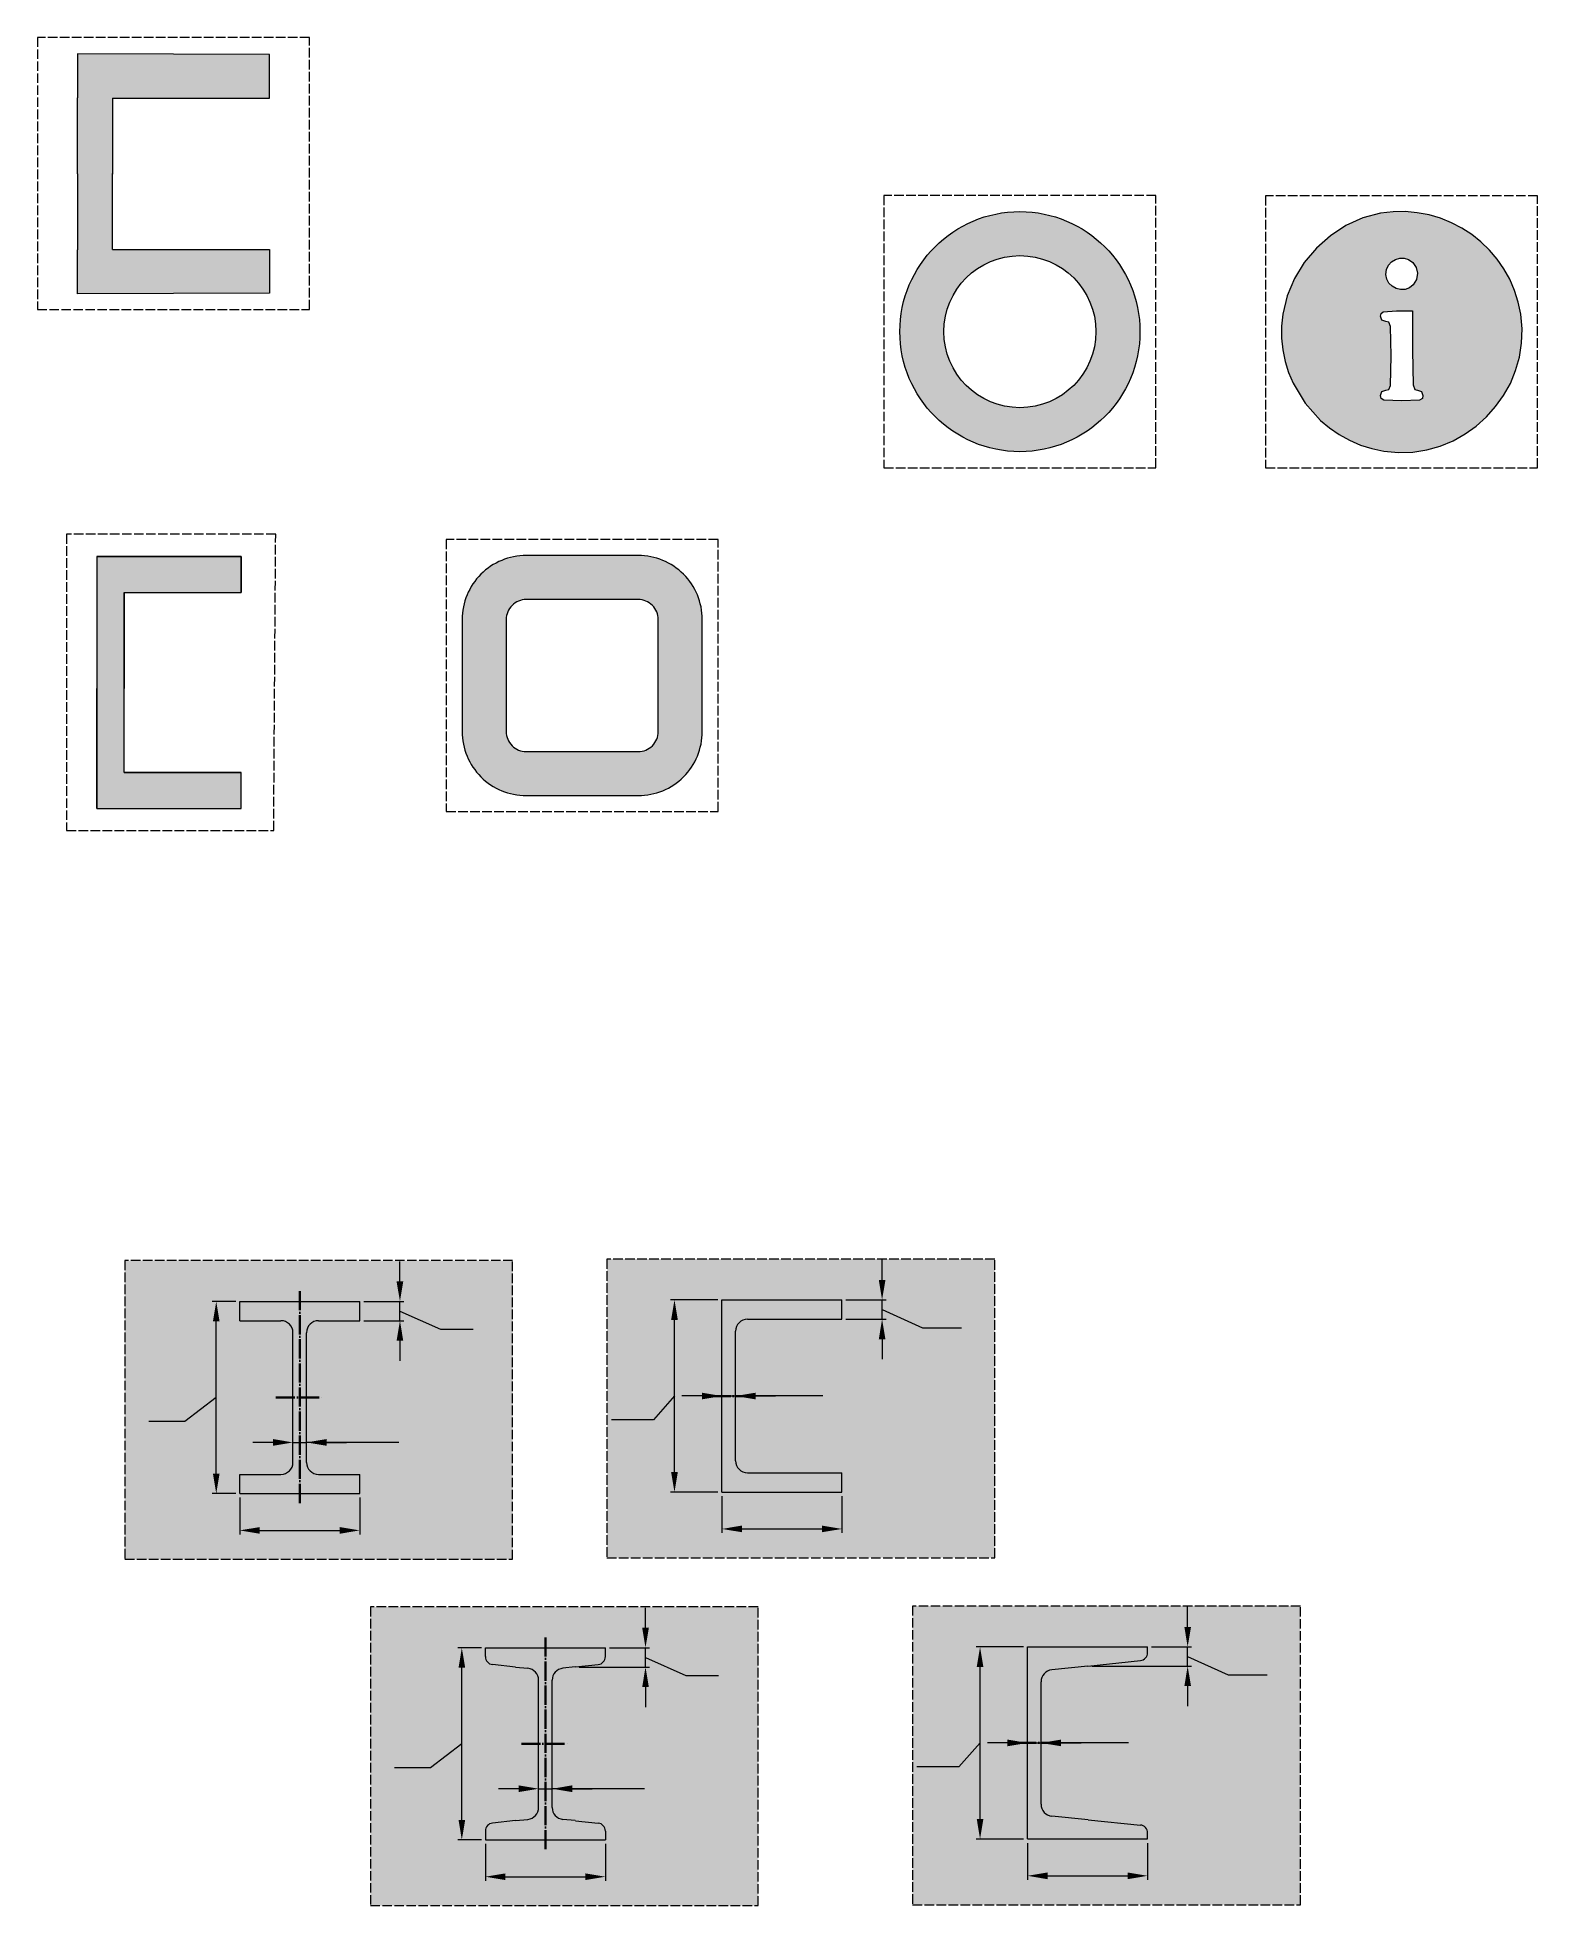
# Model space of a CAD drawing. Header units: inches. Extents: x 655 to 4914, y -744 to 1590.
# Drawn here: x 3040 to 4914, y -744 to 1590 of the extents above; entities that cross this region are included whole.
import ezdxf

# ---------------------------------------------------------------- set-up
doc = ezdxf.new("R2010")
doc.units = ezdxf.units.IN
doc.linetypes.add('ACAD_ISO02W100', pattern=[15, 12, -3])
doc.linetypes.add('ACAD_ISO04W100', pattern=[30, 24, -3, 0, -3])
doc.layers.get('0').update_dxf_attribs({"color": 250})
doc.layers.add('2', color=30, linetype='ACAD_ISO02W100')
doc.layers.add('dashdot', color=254, linetype='ACAD_ISO04W100', lineweight=50)
doc.layers.add('sizes', color=254, linetype='Continuous', lineweight=50)
doc.styles.get("Standard").update_dxf_attribs({"font": 'arial.ttf'})
doc.dimstyles.new('Copy of Standard2', dxfattribs={"dimtxt": 10, "dimasz": 25, "dimexe": 5, "dimexo": 5, "dimgap": 1, "dimtad": 1, "dimtoh": 1, "dimdec": 1, "dimzin": 0, "dimdsep": 46, "dimtxsty": 'Standard', "dimcen": 0, "dimadec": 0, "dimazin": 0, "dimtfac": 1, "dimtdec": 1, "dimtmove": 1, "dimatfit": 3, "dimfxl": 1, "dimtolj": 1, "dimtzin": 0, "dimarcsym": 1})

# ---------------------------------------------------------------- blocks, each defined once
blk = doc.blocks.new('*D113')
at = {"layer": 'Defpoints', "color": 0, "transparency": 16777216}
for p in [(3292.7, -229.6), (3442.7, -229.6), (3442.7, -275.6)]:
    blk.add_point(p, dxfattribs=at)
at = {"layer": 'sizes', "color": 0, "lineweight": -2, "transparency": 16777216}
for p, q in [((3292.7, -234.6), (3292.7, -280.6)), ((3442.7, -234.6), (3442.7, -280.6)), ((3317.7, -275.6), (3417.7, -275.6))]:
    blk.add_line(p, q, dxfattribs=at)
at = {"layer": 'sizes', "color": 0, "transparency": 16777216}
for points in [[(3317.7, -271.5), (3317.7, -279.8), (3292.7, -275.6)], [(3417.7, -271.5), (3417.7, -279.8), (3442.7, -275.6)]]:
    blk.add_solid(points, dxfattribs=at)
at = {"layer": 'sizes', "color": 0, "transparency": 16777216, "insert": (3367, -269.6), "char_height": 10, "attachment_point": 5}
blk.add_mtext('\\A1;           ', dxfattribs=at)
blk = doc.blocks.new('*D114')
at = {"layer": 'Defpoints', "color": 0, "transparency": 16777216}
for p in [(3263.4, 10.4), (3292.7, 10.4), (3292.7, -229.6)]:
    blk.add_point(p, dxfattribs=at)
at = {"layer": 'sizes', "color": 0, "lineweight": -2, "transparency": 16777216}
for p, q in [((3287.7, 10.4), (3258.4, 10.4)), ((3263.4, -204.6), (3263.4, -14.6)), ((3263.4, -109.6), (3224, -139.4)), ((3224, -139.4), (3179.3, -139.4)), ((3287.7, -229.6), (3258.4, -229.6))]:
    blk.add_line(p, q, dxfattribs=at)
at = {"layer": 'sizes', "color": 0, "transparency": 16777216}
for points in [[(3259.2, -14.6), (3267.5, -14.6), (3263.4, 10.4)], [(3259.2, -204.6), (3267.5, -204.6), (3263.4, -229.6)]]:
    blk.add_solid(points, dxfattribs=at)
at = {"layer": 'sizes', "color": 0, "transparency": 16777216, "insert": (3201.7, -133.4), "char_height": 10, "attachment_point": 5}
blk.add_mtext('\\A1;           ', dxfattribs=at)
blk = doc.blocks.new('*D115')
at = {"layer": 'Defpoints', "color": 0, "transparency": 16777216}
for p in [(3442.7, 10.4), (3492.9, 10.4), (3442.7, -13.6)]:
    blk.add_point(p, dxfattribs=at)
at = {"layer": 'sizes', "color": 0, "lineweight": -2, "transparency": 16777216}
for p, q in [((3492.9, 35.4), (3492.9, 60.4)), ((3447.7, 10.4), (3497.9, 10.4)), ((3492.9, -13.6), (3492.9, 10.4)), ((3492.9, -13.6), (3492.9, 10.4)), ((3447.7, -13.6), (3497.9, -13.6)), ((3492.9, -1.6), (3543.4, -24.4)), ((3492.9, -38.6), (3492.9, -63.6)), ((3543.4, -24.4), (3584.2, -24.4))]:
    blk.add_line(p, q, dxfattribs=at)
at = {"layer": 'sizes', "color": 0, "transparency": 16777216}
for points in [[(3488.7, 35.4), (3497, 35.4), (3492.9, 10.4)], [(3488.7, -38.6), (3497, -38.6), (3492.9, -13.6)]]:
    blk.add_solid(points, dxfattribs=at)
at = {"layer": 'sizes', "color": 0, "transparency": 16777216, "insert": (3563.8, -18.4), "char_height": 10, "attachment_point": 5}
blk.add_mtext('\\A1;          ', dxfattribs=at)
blk = doc.blocks.new('*D116')
at = {"layer": 'Defpoints', "color": 0, "transparency": 16777216}
for p in [(3359.2, -165.7), (3376.2, -165.7), (3376.2, -165.7)]:
    blk.add_point(p, dxfattribs=at)
at = {"layer": 'sizes', "color": 0, "lineweight": -2, "transparency": 16777216}
for p, q in [((3334.2, -165.7), (3309.2, -165.7)), ((3359.2, -165.7), (3376.2, -165.7)), ((3359.2, -165.7), (3376.2, -165.7)), ((3491.4, -165.7), (3376.2, -165.7)), ((3401.2, -165.7), (3426.2, -165.7))]:
    blk.add_line(p, q, dxfattribs=at)
at = {"layer": 'sizes', "color": 0, "transparency": 16777216}
for points in [[(3334.2, -161.5), (3334.2, -169.9), (3359.2, -165.7)], [(3401.2, -161.5), (3401.2, -169.9), (3376.2, -165.7)]]:
    blk.add_solid(points, dxfattribs=at)
at = {"layer": 'sizes', "color": 0, "transparency": 16777216, "insert": (3474.9, -159.7), "char_height": 10, "attachment_point": 5}
blk.add_mtext('\\A1;        ', dxfattribs=at)
blk = doc.blocks.new('*D148')
at = {"layer": 'Defpoints', "color": 0, "transparency": 16777216}
for p in [(3666.1, -598.4), (3683.1, -598.4), (3683.1, -598.4)]:
    blk.add_point(p, dxfattribs=at)
at = {"layer": 'sizes', "color": 0, "lineweight": -2, "transparency": 16777216}
for p, q in [((3641.1, -598.4), (3616.1, -598.4)), ((3666.1, -598.4), (3683.1, -598.4)), ((3666.1, -598.4), (3683.1, -598.4)), ((3798.3, -598.4), (3683.1, -598.4)), ((3708.1, -598.4), (3733.1, -598.4))]:
    blk.add_line(p, q, dxfattribs=at)
at = {"layer": 'sizes', "color": 0, "transparency": 16777216}
for points in [[(3641.1, -594.2), (3641.1, -602.6), (3666.1, -598.4)], [(3708.1, -594.2), (3708.1, -602.6), (3683.1, -598.4)]]:
    blk.add_solid(points, dxfattribs=at)
at = {"layer": 'sizes', "color": 0, "transparency": 16777216, "insert": (3781.8, -592.4), "char_height": 10, "attachment_point": 5}
blk.add_mtext('\\A1;        ', dxfattribs=at)
blk = doc.blocks.new('*D149')
at = {"layer": 'Defpoints', "color": 0, "transparency": 16777216}
for p in [(3599.6, -662.3), (3749.6, -662.3), (3749.6, -708.3)]:
    blk.add_point(p, dxfattribs=at)
at = {"layer": 'sizes', "color": 0, "lineweight": -2, "transparency": 16777216}
for p, q in [((3599.6, -667.3), (3599.6, -713.3)), ((3749.6, -667.3), (3749.6, -713.3)), ((3624.6, -708.3), (3724.6, -708.3))]:
    blk.add_line(p, q, dxfattribs=at)
at = {"layer": 'sizes', "color": 0, "transparency": 16777216}
for points in [[(3624.6, -704.2), (3624.6, -712.5), (3599.6, -708.3)], [(3724.6, -704.2), (3724.6, -712.5), (3749.6, -708.3)]]:
    blk.add_solid(points, dxfattribs=at)
at = {"layer": 'sizes', "color": 0, "transparency": 16777216, "insert": (3673.9, -702.3), "char_height": 10, "attachment_point": 5}
blk.add_mtext('\\A1;           ', dxfattribs=at)
blk = doc.blocks.new('*D150')
at = {"layer": 'Defpoints', "color": 0, "transparency": 16777216}
for p in [(3570.2, -422.3), (3599.6, -422.3), (3599.6, -662.3)]:
    blk.add_point(p, dxfattribs=at)
at = {"layer": 'sizes', "color": 0, "lineweight": -2, "transparency": 16777216}
for p, q in [((3594.6, -422.3), (3565.2, -422.3)), ((3570.2, -637.3), (3570.2, -447.3)), ((3570.2, -542.3), (3530.9, -572.1)), ((3530.9, -572.1), (3486.2, -572.1)), ((3594.6, -662.3), (3565.2, -662.3))]:
    blk.add_line(p, q, dxfattribs=at)
at = {"layer": 'sizes', "color": 0, "transparency": 16777216}
for points in [[(3566.1, -447.3), (3574.4, -447.3), (3570.2, -422.3)], [(3566.1, -637.3), (3574.4, -637.3), (3570.2, -662.3)]]:
    blk.add_solid(points, dxfattribs=at)
at = {"layer": 'sizes', "color": 0, "transparency": 16777216, "insert": (3508.5, -566.1), "char_height": 10, "attachment_point": 5}
blk.add_mtext('\\A1;           ', dxfattribs=at)
blk = doc.blocks.new('*D151')
at = {"layer": 'Defpoints', "color": 0, "transparency": 16777216}
for p in [(3749.6, -422.3), (3799.7, -422.3), (3712, -446.3)]:
    blk.add_point(p, dxfattribs=at)
at = {"layer": 'sizes', "color": 0, "lineweight": -2, "transparency": 16777216}
for p, q in [((3799.7, -397.3), (3799.7, -372.3)), ((3754.6, -422.3), (3804.7, -422.3)), ((3799.7, -446.3), (3799.7, -422.3)), ((3799.7, -446.3), (3799.7, -422.3)), ((3799.7, -434.3), (3850.3, -457.1)), ((3717, -446.3), (3804.7, -446.3)), ((3850.3, -457.1), (3891.1, -457.1)), ((3799.7, -471.3), (3799.7, -496.3))]:
    blk.add_line(p, q, dxfattribs=at)
at = {"layer": 'sizes', "color": 0, "transparency": 16777216}
for points in [[(3795.6, -397.3), (3803.9, -397.3), (3799.7, -422.3)], [(3795.6, -471.3), (3803.9, -471.3), (3799.7, -446.3)]]:
    blk.add_solid(points, dxfattribs=at)
at = {"layer": 'sizes', "color": 0, "transparency": 16777216, "insert": (3870.7, -451.1), "char_height": 10, "attachment_point": 5}
blk.add_mtext('\\A1;          ', dxfattribs=at)
blk = doc.blocks.new('*D162')
at = {"layer": 'Defpoints', "color": 0, "transparency": 16777216}
for p in [(3895.2, -107.7), (3912.2, -107.7), (3912.2, -107.7)]:
    blk.add_point(p, dxfattribs=at)
at = {"layer": 'sizes', "color": 0, "lineweight": -2, "transparency": 16777216}
for p, q in [((3870.2, -107.7), (3845.2, -107.7)), ((3895.2, -107.7), (3912.2, -107.7)), ((3895.2, -107.7), (3912.2, -107.7)), ((4021.3, -107.7), (3912.2, -107.7)), ((3912.2, -112.7), (3912.2, -112.7)), ((3937.2, -107.7), (3962.2, -107.7))]:
    blk.add_line(p, q, dxfattribs=at)
at = {"layer": 'sizes', "color": 0, "transparency": 16777216}
for points in [[(3870.2, -103.6), (3870.2, -111.9), (3895.2, -107.7)], [(3937.2, -103.6), (3937.2, -111.9), (3912.2, -107.7)]]:
    blk.add_solid(points, dxfattribs=at)
at = {"layer": 'sizes', "color": 0, "transparency": 16777216, "insert": (4004.7, -101.7), "char_height": 10, "attachment_point": 5}
blk.add_mtext('\\A1;        ', dxfattribs=at)
blk = doc.blocks.new('*D163')
at = {"layer": 'Defpoints', "color": 0, "transparency": 16777216}
for p in [(3895.2, -227.7), (4045.2, -227.7), (4045.2, -273.8)]:
    blk.add_point(p, dxfattribs=at)
at = {"layer": 'sizes', "color": 0, "lineweight": -2, "transparency": 16777216}
for p, q in [((3895.2, -232.7), (3895.2, -278.8)), ((4045.2, -232.7), (4045.2, -278.8)), ((3920.2, -273.8), (4020.2, -273.8))]:
    blk.add_line(p, q, dxfattribs=at)
at = {"layer": 'sizes', "color": 0, "transparency": 16777216}
for points in [[(3920.2, -269.6), (3920.2, -277.9), (3895.2, -273.8)], [(4020.2, -269.6), (4020.2, -277.9), (4045.2, -273.8)]]:
    blk.add_solid(points, dxfattribs=at)
at = {"layer": 'sizes', "color": 0, "transparency": 16777216, "insert": (3969.5, -267.8), "char_height": 10, "attachment_point": 5}
blk.add_mtext('\\A1;           ', dxfattribs=at)
blk = doc.blocks.new('*D164')
at = {"layer": 'Defpoints', "color": 0, "transparency": 16777216}
for p in [(3835.9, 12.3), (3895.2, 12.3), (3895.2, -227.7)]:
    blk.add_point(p, dxfattribs=at)
at = {"layer": 'sizes', "color": 0, "lineweight": -2, "transparency": 16777216}
for p, q in [((3890.2, 12.3), (3830.9, 12.3)), ((3835.9, -202.7), (3835.9, -12.7)), ((3835.9, -107.7), (3809.5, -137.5)), ((3809.5, -137.5), (3757.1, -137.5)), ((3890.2, -227.7), (3830.9, -227.7))]:
    blk.add_line(p, q, dxfattribs=at)
at = {"layer": 'sizes', "color": 0, "transparency": 16777216}
for points in [[(3831.7, -12.7), (3840.1, -12.7), (3835.9, 12.3)], [(3831.7, -202.7), (3840.1, -202.7), (3835.9, -227.7)]]:
    blk.add_solid(points, dxfattribs=at)
at = {"layer": 'sizes', "color": 0, "transparency": 16777216, "insert": (3783.3, -131.5), "char_height": 10, "attachment_point": 5}
blk.add_mtext('\\A1;             ', dxfattribs=at)
blk = doc.blocks.new('*D165')
at = {"layer": 'Defpoints', "color": 0, "transparency": 16777216}
for p in [(4045.2, 12.3), (4095.3, 12.3), (4045.2, -11.7)]:
    blk.add_point(p, dxfattribs=at)
at = {"layer": 'sizes', "color": 0, "lineweight": -2, "transparency": 16777216}
for p, q in [((4095.3, 37.3), (4095.3, 62.3)), ((4050.2, 12.3), (4100.3, 12.3)), ((4095.3, -11.7), (4095.3, 12.3)), ((4095.3, -11.7), (4095.3, 12.3)), ((4095.3, 0.3), (4145.9, -22.5)), ((4050.2, -11.7), (4100.3, -11.7)), ((4145.9, -22.5), (4194.5, -22.5)), ((4095.3, -36.7), (4095.3, -61.7))]:
    blk.add_line(p, q, dxfattribs=at)
at = {"layer": 'sizes', "color": 0, "transparency": 16777216}
for points in [[(4091.2, 37.3), (4099.5, 37.3), (4095.3, 12.3)], [(4091.2, -36.7), (4099.5, -36.7), (4095.3, -11.7)]]:
    blk.add_solid(points, dxfattribs=at)
at = {"layer": 'sizes', "color": 0, "transparency": 16777216, "insert": (4170.2, -16.5), "char_height": 10, "attachment_point": 5}
blk.add_mtext('\\A1;            ', dxfattribs=at)
blk = doc.blocks.new('*D176')
at = {"layer": 'Defpoints', "color": 0, "transparency": 16777216}
for p in [(4277, -541.2), (4294, -541.2), (4294, -541.2)]:
    blk.add_point(p, dxfattribs=at)
at = {"layer": 'sizes', "color": 0, "lineweight": -2, "transparency": 16777216}
for p, q in [((4252, -541.2), (4227, -541.2)), ((4277, -541.2), (4294, -541.2)), ((4277, -541.2), (4294, -541.2)), ((4403.1, -541.2), (4294, -541.2)), ((4294, -546.2), (4294, -546.2)), ((4319, -541.2), (4344, -541.2))]:
    blk.add_line(p, q, dxfattribs=at)
at = {"layer": 'sizes', "color": 0, "transparency": 16777216}
for points in [[(4252, -537), (4252, -545.3), (4277, -541.2)], [(4319, -537), (4319, -545.3), (4294, -541.2)]]:
    blk.add_solid(points, dxfattribs=at)
at = {"layer": 'sizes', "color": 0, "transparency": 16777216, "insert": (4386.5, -535.2), "char_height": 10, "attachment_point": 5}
blk.add_mtext('\\A1;        ', dxfattribs=at)
blk = doc.blocks.new('*D178')
at = {"layer": 'Defpoints', "color": 0, "transparency": 16777216}
for p in [(4277, -661.2), (4427, -661.2), (4427, -707.2)]:
    blk.add_point(p, dxfattribs=at)
at = {"layer": 'sizes', "color": 0, "lineweight": -2, "transparency": 16777216}
for p, q in [((4277, -666.2), (4277, -712.2)), ((4427, -666.2), (4427, -712.2)), ((4302, -707.2), (4402, -707.2))]:
    blk.add_line(p, q, dxfattribs=at)
at = {"layer": 'sizes', "color": 0, "transparency": 16777216}
for points in [[(4302, -703), (4302, -711.4), (4277, -707.2)], [(4402, -703), (4402, -711.4), (4427, -707.2)]]:
    blk.add_solid(points, dxfattribs=at)
at = {"layer": 'sizes', "color": 0, "transparency": 16777216, "insert": (4351.3, -701.2), "char_height": 10, "attachment_point": 5}
blk.add_mtext('\\A1;           ', dxfattribs=at)
blk = doc.blocks.new('*D179')
at = {"layer": 'Defpoints', "color": 0, "transparency": 16777216}
for p in [(4217.7, -421.2), (4277, -421.2), (4277, -661.2)]:
    blk.add_point(p, dxfattribs=at)
at = {"layer": 'sizes', "color": 0, "lineweight": -2, "transparency": 16777216}
for p, q in [((4272, -421.2), (4212.7, -421.2)), ((4217.7, -636.2), (4217.7, -446.2)), ((4217.7, -541.2), (4191.4, -571)), ((4191.4, -571), (4138.9, -571)), ((4272, -661.2), (4212.7, -661.2))]:
    blk.add_line(p, q, dxfattribs=at)
at = {"layer": 'sizes', "color": 0, "transparency": 16777216}
for points in [[(4213.6, -446.2), (4221.9, -446.2), (4217.7, -421.2)], [(4213.6, -636.2), (4221.9, -636.2), (4217.7, -661.2)]]:
    blk.add_solid(points, dxfattribs=at)
at = {"layer": 'sizes', "color": 0, "transparency": 16777216, "insert": (4165.1, -565), "char_height": 10, "attachment_point": 5}
blk.add_mtext('\\A1;             ', dxfattribs=at)
blk = doc.blocks.new('*D177')
at = {"layer": 'Defpoints', "color": 0, "transparency": 16777216}
for p in [(4427, -421.2), (4477.1, -421.2), (4352.2, -445.2)]:
    blk.add_point(p, dxfattribs=at)
at = {"layer": 'sizes', "color": 0, "lineweight": -2, "transparency": 16777216}
for p, q in [((4477.1, -396.2), (4477.1, -371.2)), ((4432, -421.2), (4482.1, -421.2)), ((4477.1, -445.2), (4477.1, -421.2)), ((4477.1, -445.2), (4477.1, -421.2)), ((4477.1, -433.2), (4527.7, -456)), ((4357.2, -445.2), (4482.1, -445.2)), ((4527.7, -456), (4576.3, -456)), ((4477.1, -470.2), (4477.1, -495.2))]:
    blk.add_line(p, q, dxfattribs=at)
at = {"layer": 'sizes', "color": 0, "transparency": 16777216}
for points in [[(4473, -396.2), (4481.3, -396.2), (4477.1, -421.2)], [(4473, -470.2), (4481.3, -470.2), (4477.1, -445.2)]]:
    blk.add_solid(points, dxfattribs=at)
at = {"layer": 'sizes', "color": 0, "transparency": 16777216, "insert": (4552, -450), "char_height": 10, "attachment_point": 5}
blk.add_mtext('\\A1;            ', dxfattribs=at)

msp = doc.modelspace()

# ---------------------------------------------------------------- hatches: boundary and pattern name
at = {"true_color": 0x2fa572}
h = msp.add_hatch(color=115, dxfattribs=at)
h.dxf.hatch_style = 1
h.paths.add_polyline_path([(3329.86, 1513.88), (3329.86, 1568.42), (3089.86, 1569.35), (3089.86, 1514.35), (3089.86, 1419.35), (3089.86, 1324.35), (3089.86, 1269.35), (3329.86, 1270.29), (3329.86, 1324.82), (3133.86, 1324.82), (3133.86, 1419.82), (3133.86, 1513.88)])
h = msp.add_hatch(color=115, dxfattribs=at)
h.dxf.hatch_style = 1
h.paths.add_polyline_path([(4117.54, 1222.13, 1), (4417.54, 1222.13, 1)])
h.paths.add_polyline_path([(4362.54, 1222.13, -1), (4172.54, 1222.13, -1)], flags=16)
h = msp.add_hatch(color=115, dxfattribs=at)
h.dxf.hatch_style = 1
h.paths.add_polyline_path([(4622.85, 1308.39), (4610.55, 1288.35), (4601.44, 1266.71), (4595.91, 1243.86), (4594.38, 1228.8), (4594.42, 1213.89), (4595.97, 1199.23), (4598.95, 1184.91), (4603.31, 1171.02), (4608.97, 1157.65), (4623.93, 1132.84), (4643.28, 1111.23), (4654.44, 1101.84), (4666.49, 1093.53), (4679.37, 1086.38), (4693.02, 1080.48), (4707.36, 1075.93), (4722.32, 1072.82), (4740.64, 1071.15), (4758.58, 1071.75), (4776, 1074.5), (4792.76, 1079.25), (4808.72, 1085.89), (4823.76, 1094.26), (4837.73, 1104.23), (4850.51, 1115.67), (4861.95, 1128.45), (4871.92, 1142.42), (4880.29, 1157.46), (4886.93, 1173.42), (4891.68, 1190.18), (4894.43, 1207.6), (4895.03, 1225.53), (4893.36, 1243.86), (4890.18, 1259.13), (4885.54, 1273.73), (4879.53, 1287.58), (4872.23, 1300.62), (4863.74, 1312.79), (4854.16, 1324.02), (4843.57, 1334.24), (4832.07, 1343.39), (4819.75, 1351.4), (4806.7, 1358.21), (4793, 1363.74), (4778.77, 1367.94), (4764.07, 1370.73), (4749.02, 1372.05), (4733.69, 1371.83), (4718.19, 1370.02), (4695.93, 1364.19), (4674.87, 1354.71), (4655.4, 1341.97), (4637.93, 1326.4)])
h.paths.add_polyline_path([(4724.8, 1293.69), (4725.71, 1299.9), (4728.21, 1305.16), (4731.98, 1309.32), (4736.7, 1312.24), (4742.02, 1313.78), (4747.64, 1313.79), (4753.21, 1312.12), (4758.42, 1308.63), (4762.7, 1302.48), (4764.24, 1295), (4763.01, 1287.29), (4758.99, 1280.48), (4754.27, 1276.75), (4748.86, 1274.87), (4743.19, 1274.69), (4737.64, 1276.04), (4732.63, 1278.77), (4728.55, 1282.72), (4725.8, 1287.75)], flags=16)
h.paths.add_polyline_path([(4718.81, 1244.89), (4721.49, 1246.89), (4738.02, 1247.99), (4757.85, 1247.99), (4757.85, 1198.41), (4758.79, 1155.85), (4760.77, 1149.91), (4764.46, 1148.83), (4769.42, 1147.17), (4771.08, 1142.21), (4770.35, 1138.63), (4766.94, 1136.64), (4744.63, 1135.6), (4722.32, 1136.64), (4718.91, 1138.63), (4718.19, 1142.21), (4719.84, 1147.17), (4724.8, 1148.83), (4728.48, 1149.81), (4730.46, 1155.02), (4731.41, 1191.8), (4730.46, 1228.57), (4728.48, 1233.79), (4724.8, 1234.77), (4719.84, 1236.42), (4718.19, 1241.38)], flags=16)
at = {"true_color": 0x40c057}
h = msp.add_hatch(color=105, dxfattribs=at)
h.dxf.hatch_style = 1
h.paths.add_polyline_path([(3114.34, 941.21), (3114.34, 896.21), (3114.34, 776.21), (3114.34, 671.21), (3114.34, 626.21), (3294.34, 626.21), (3294.34, 671.21), (3148.34, 671.21), (3148.34, 776.21), (3148.34, 896.21), (3294.34, 896.21), (3294.34, 941.21)])
at = {"true_color": 0x2fa572}
h = msp.add_hatch(color=115, dxfattribs=at)
h.dxf.hatch_style = 1
h.paths.add_polyline_path([(3650.62, 942.49, 0.4142136), (3570.62, 862.49), (3570.62, 722.49, 0.4142136), (3650.62, 642.49), (3790.62, 642.49, 0.4142136), (3870.62, 722.49), (3870.62, 862.49, 0.4142136), (3790.62, 942.49)])
h.paths.add_polyline_path([(3790.62, 887.49, -0.4142136), (3815.62, 862.49), (3815.62, 722.49, -0.4142136), (3790.62, 697.49), (3650.62, 697.49, -0.4142136), (3625.62, 722.49), (3625.62, 862.49, -0.4142136), (3650.62, 887.49)], flags=16)
h = msp.add_hatch(color=256)
h.dxf.hatch_style = 1
h.paths.add_polyline_path([(3751.49, -309.88), (4236.2, -309.88), (4236.2, 63.34), (3751.49, 63.34)])
h.paths.add_polyline_path([(3895.18, 12.28), (4045.18, 12.28), (4045.18, -11.72), (3927.18, -11.72, 0.4142136), (3912.18, -26.72), (3912.18, -188.72, 0.4142136), (3927.18, -203.72), (4045.18, -203.72), (4045.18, -227.72), (3895.18, -227.72)], flags=16)
h = msp.add_hatch(color=115, dxfattribs=at)
h.dxf.hatch_style = 1
h.paths.add_polyline_path([(4045.18, 12.28), (3895.18, 12.28), (3895.18, -107.71), (3912.18, -107.72), (3912.18, -26.72, -0.4142136), (3927.18, -11.72), (4045.18, -11.72)])
h.paths.add_polyline_path([(3912.18, -107.72), (3895.18, -107.71), (3895.18, -227.72), (4045.18, -227.72), (4045.18, -203.72), (3927.18, -203.72, -0.4142136), (3912.18, -188.72)])
at = {"true_color": 0x000000}
h = msp.add_hatch(color=18, dxfattribs=at)
h.dxf.hatch_style = 1
h.paths.add_polyline_path([(4618.02, -370.11), (4133.31, -370.11), (4133.31, -743.34), (4618.02, -743.34)])
h.paths.add_polyline_path([(4427, -653.7), (4427, -661.17), (4277, -661.17), (4277, -421.17), (4427, -421.17), (4427, -428.31, -0.383864), (4418.04, -438.26), (4352.21, -445.17), (4307.43, -449.88, 0.383864), (4294, -464.8), (4294, -617.82, 0.385433), (4307.51, -632.74), (4352.74, -637.25), (4417.99, -643.75, -0.385433)], flags=16)
at = {"true_color": 0x2fa572}
h = msp.add_hatch(color=115, dxfattribs=at)
h.dxf.hatch_style = 1
h.paths.add_polyline_path([(4417.99, -643.75), (4352.74, -637.25), (4307.51, -632.74, -0.385433), (4294, -617.82), (4294, -541.17), (4277, -541.16), (4277, -661.17), (4427, -661.17), (4427, -653.7, 0.385433)])
h.paths.add_polyline_path([(4427, -428.31), (4427, -421.17), (4277, -421.17), (4277, -541.16), (4294, -541.17), (4294, -464.8, -0.383864), (4307.43, -449.88), (4352.21, -445.17), (4418.04, -438.26, 0.383864)])
at = {"layer": 'dashdot', "true_color": 0x2fa572}
h = msp.add_hatch(color=115, dxfattribs=at)
h.dxf.hatch_style = 1
h.paths.add_polyline_path([(3442.7, 10.4), (3367.7, 10.4), (3367.7, -109.6), (3376.2, -109.6), (3376.2, -28.6, -0.4142136), (3391.2, -13.6), (3442.7, -13.6)])
h.paths.add_polyline_path([(3367.7, 10.4), (3292.7, 10.4), (3292.7, -13.6), (3344.2, -13.6, -0.4142136), (3359.2, -28.6), (3359.2, -109.6), (3367.7, -109.6)])
h.paths.add_polyline_path([(3442.7, -205.6), (3391.2, -205.6, -0.4142136), (3376.2, -190.6), (3376.2, -109.6), (3367.7, -109.6), (3367.7, -229.6), (3442.7, -229.6)])
h.paths.add_polyline_path([(3367.7, -109.6), (3359.2, -109.6), (3359.2, -190.6, -0.4142136), (3344.2, -205.6), (3292.7, -205.6), (3292.7, -229.6), (3367.7, -229.6)])
at = {"layer": 'dashdot', "true_color": 0x000000}
h = msp.add_hatch(color=18, dxfattribs=at)
h.dxf.hatch_style = 1
h.paths.add_polyline_path([(3455.9, -371.23), (3455.9, -744.46), (3940.6, -744.46), (3940.6, -371.23)])
h.paths.add_polyline_path([(3666.08, -462.85, 0.383864), (3652.65, -447.93), (3637.17, -446.3), (3608.53, -443.3, -0.383864), (3599.58, -433.35), (3599.58, -422.29), (3749.58, -422.29), (3749.58, -433.33, -0.383864), (3740.62, -443.28), (3712.08, -446.28), (3696.51, -447.91, 0.383864), (3683.08, -462.83), (3683.08, -621.74, 0.3838543), (3696.51, -636.66), (3711.99, -638.29), (3740.62, -641.3, -0.383864), (3749.58, -651.24), (3749.58, -662.29), (3599.58, -662.29), (3599.58, -651.23, -0.383864), (3608.53, -641.28), (3637.08, -638.28), (3652.65, -636.64, 0.383864), (3666.08, -621.73)], flags=16)
at = {"layer": 'dashdot', "true_color": 0x2fa572}
h = msp.add_hatch(color=115, dxfattribs=at)
h.dxf.hatch_style = 1
h.paths.add_polyline_path([(3674.58, -422.29), (3599.58, -422.29), (3599.58, -433.35, 0.383864), (3608.53, -443.3), (3637.08, -446.3), (3652.65, -447.93, -0.383864), (3666.08, -462.85), (3666.08, -542.29), (3674.58, -542.29)])
h.paths.add_polyline_path([(3749.58, -433.33), (3749.58, -422.29), (3674.58, -422.29), (3674.58, -422.29), (3674.58, -542.29), (3683.08, -542.29), (3683.08, -462.83, -0.383864), (3696.51, -447.91), (3711.99, -446.29), (3740.62, -443.28, 0.383864)])
h.paths.add_polyline_path([(3674.58, -542.29), (3666.08, -542.29), (3666.08, -621.73, -0.383864), (3652.65, -636.64), (3637.17, -638.27), (3608.53, -641.28, 0.383864), (3599.58, -651.23), (3599.58, -662.29), (3674.58, -662.29)])
h.paths.add_polyline_path([(3740.62, -641.3), (3712.08, -638.3), (3696.51, -636.66, -0.3838543), (3683.08, -621.74), (3683.08, -542.29), (3674.58, -542.29), (3674.58, -662.29), (3749.58, -662.29), (3749.58, -651.24, 0.383864)])
at = {"layer": 'sizes', "true_color": 0x000000}
h = msp.add_hatch(color=18, dxfattribs=at)
h.dxf.hatch_style = 1
h.paths.add_polyline_path([(3633.73, 61.45), (3149.02, 61.45), (3149.02, -311.77), (3633.73, -311.77)])
h.paths.add_polyline_path([(3442.7, -205.6), (3442.7, -229.6), (3292.7, -229.6), (3292.7, -205.6), (3344.2, -205.6, 0.4142136), (3359.2, -190.6), (3359.2, -28.6, 0.4142136), (3344.2, -13.6), (3292.7, -13.6), (3292.7, 10.4), (3442.7, 10.4), (3442.7, -13.6), (3391.2, -13.6, 0.4142136), (3376.2, -28.6), (3376.2, -190.6, 0.4142136), (3391.2, -205.6)], flags=16)

# ---------------------------------------------------------------- linework, layer by layer
for p, q in [((3329.86, 1568.42), (3089.86, 1569.35)), ((3089.86, 1569.35), (3089.86, 1514.35)), ((3329.86, 1513.88), (3329.86, 1568.42)), ((3133.86, 1513.88), (3329.86, 1513.88)), ((4674.87, 1354.71), (4655.4, 1341.97)), ((4695.93, 1364.19), (4674.87, 1354.71)), ((4718.19, 1370.02), (4695.93, 1364.19)), ((4733.69, 1371.83), (4718.19, 1370.02)), ((4749.02, 1372.05), (4733.69, 1371.83)), ((4764.07, 1370.73), (4749.02, 1372.05)), ((4778.77, 1367.94), (4764.07, 1370.73)), ((4793, 1363.74), (4778.77, 1367.94)), ((4806.7, 1358.21), (4793, 1363.74)), ((4819.75, 1351.4), (4806.7, 1358.21)), ((4655.4, 1341.97), (4637.93, 1326.4)), ((4832.07, 1343.39), (4819.75, 1351.4)), ((4843.57, 1334.24), (4832.07, 1343.39)), ((4854.16, 1324.02), (4843.57, 1334.24)), ((3089.86, 1269.35), (3089.86, 1324.35)), ((3133.86, 1324.82), (3329.86, 1324.82)), ((3329.86, 1324.82), (3329.86, 1270.29)), ((4637.93, 1326.4), (4622.85, 1308.39)), ((4728.21, 1305.16), (4731.98, 1309.32)), ((4731.98, 1309.32), (4736.7, 1312.24)), ((4736.7, 1312.24), (4742.02, 1313.78)), ((4742.02, 1313.78), (4747.64, 1313.79)), ((4747.64, 1313.79), (4753.21, 1312.12)), ((4753.21, 1312.12), (4758.42, 1308.63)), ((4758.42, 1308.63), (4762.7, 1302.48)), ((4863.74, 1312.79), (4854.16, 1324.02)), ((4872.23, 1300.62), (4863.74, 1312.79)), ((4724.8, 1293.69), (4725.71, 1299.9)), ((4725.8, 1287.75), (4724.8, 1293.69)), ((4725.71, 1299.9), (4728.21, 1305.16)), ((4728.55, 1282.72), (4725.8, 1287.75)), ((4763.01, 1287.29), (4758.99, 1280.48)), ((4762.7, 1302.48), (4764.24, 1295)), ((4764.24, 1295), (4763.01, 1287.29)), ((4879.53, 1287.58), (4872.23, 1300.62)), ((4885.54, 1273.73), (4879.53, 1287.58)), ((3329.86, 1270.29), (3089.86, 1269.35)), ((4732.63, 1278.77), (4728.55, 1282.72)), ((4737.64, 1276.04), (4732.63, 1278.77)), ((4743.19, 1274.69), (4737.64, 1276.04)), ((4748.86, 1274.87), (4743.19, 1274.69)), ((4754.27, 1276.75), (4748.86, 1274.87)), ((4758.99, 1280.48), (4754.27, 1276.75)), ((4890.18, 1259.13), (4885.54, 1273.73)), ((4718.19, 1241.38), (4718.81, 1244.89)), ((4719.84, 1236.42), (4718.19, 1241.38)), ((4718.81, 1244.89), (4721.49, 1246.89)), ((4721.49, 1246.89), (4738.02, 1247.99)), ((4738.02, 1247.99), (4757.85, 1247.99)), ((4757.85, 1247.99), (4757.85, 1198.41)), ((4893.36, 1243.86), (4890.18, 1259.13)), ((4895.03, 1225.53), (4893.36, 1243.86)), ((4724.8, 1234.77), (4719.84, 1236.42)), ((4728.48, 1233.79), (4724.8, 1234.77)), ((4730.46, 1228.57), (4728.48, 1233.79)), ((4731.41, 1191.8), (4730.46, 1228.57)), ((4894.43, 1207.6), (4895.03, 1225.53)), ((4730.46, 1155.02), (4731.41, 1191.8)), ((4757.85, 1198.41), (4758.79, 1155.85)), ((4891.68, 1190.18), (4894.43, 1207.6)), ((4880.29, 1157.46), (4886.93, 1173.42)), ((4886.93, 1173.42), (4891.68, 1190.18)), ((4718.19, 1142.21), (4719.84, 1147.17)), ((4719.84, 1147.17), (4724.8, 1148.83)), ((4724.8, 1148.83), (4728.48, 1149.81)), ((4728.48, 1149.81), (4730.46, 1155.02)), ((4758.79, 1155.85), (4760.77, 1149.91)), ((4760.77, 1149.91), (4764.46, 1148.83)), ((4764.46, 1148.83), (4769.42, 1147.17)), ((4769.42, 1147.17), (4771.08, 1142.21)), ((4871.92, 1142.42), (4880.29, 1157.46)), ((4623.93, 1132.84), (4643.28, 1111.23)), ((4718.91, 1138.63), (4718.19, 1142.21)), ((4722.32, 1136.64), (4718.91, 1138.63)), ((4744.63, 1135.6), (4722.32, 1136.64)), ((4766.94, 1136.64), (4744.63, 1135.6)), ((4770.35, 1138.63), (4766.94, 1136.64)), ((4771.08, 1142.21), (4770.35, 1138.63)), ((4850.51, 1115.67), (4861.95, 1128.45)), ((4861.95, 1128.45), (4871.92, 1142.42)), ((4643.28, 1111.23), (4654.44, 1101.84)), ((4654.44, 1101.84), (4666.49, 1093.53)), ((4823.76, 1094.26), (4837.73, 1104.23)), ((4837.73, 1104.23), (4850.51, 1115.67)), ((4666.49, 1093.53), (4679.37, 1086.38)), ((4679.37, 1086.38), (4693.02, 1080.48)), ((4693.02, 1080.48), (4707.36, 1075.93)), ((4707.36, 1075.93), (4722.32, 1072.82)), ((4758.58, 1071.75), (4776, 1074.5)), ((4776, 1074.5), (4792.76, 1079.25)), ((4792.76, 1079.25), (4808.72, 1085.89)), ((4808.72, 1085.89), (4823.76, 1094.26)), ((4722.32, 1072.82), (4740.64, 1071.15)), ((4740.64, 1071.15), (4758.58, 1071.75)), ((3114.34, 941.21), (3294.34, 941.21)), ((3114.34, 941.21), (3114.34, 896.21)), ((3294.34, 941.21), (3294.34, 896.21)), ((3114.34, 896.21), (3114.34, 776.21)), ((3148.34, 896.21), (3294.34, 896.21)), ((3148.34, 896.21), (3148.34, 776.21)), ((3114.34, 671.21), (3114.34, 776.21)), ((3148.34, 671.21), (3148.34, 776.21)), ((3114.34, 626.21), (3114.34, 671.21)), ((3148.34, 671.21), (3294.34, 671.21)), ((3294.34, 626.21), (3294.34, 671.21)), ((3114.34, 626.21), (3294.34, 626.21)), ((3292.7, -13.6), (3292.7, 10.4)), ((3292.7, 10.4), (3442.7, 10.4)), ((3442.7, -13.6), (3442.7, 10.4)), ((3895.18, 12.28), (4045.18, 12.28)), ((3895.18, -227.72), (3895.18, 12.28)), ((4045.18, -11.72), (4045.18, 12.28)), ((3292.7, -13.6), (3344.2, -13.6)), ((3391.2, -13.6), (3442.7, -13.6)), ((3927.18, -11.72), (4045.18, -11.72)), ((3359.2, -190.6), (3359.2, -28.6)), ((3376.2, -190.6), (3376.2, -28.6)), ((3912.18, -188.72), (3912.18, -26.72)), ((3292.7, -205.6), (3344.2, -205.6)), ((3292.7, -229.6), (3292.7, -205.6)), ((3391.2, -205.6), (3442.7, -205.6)), ((3442.7, -229.6), (3442.7, -205.6)), ((3927.18, -203.72), (4045.18, -203.72)), ((4045.18, -227.72), (4045.18, -203.72)), ((3292.7, -229.6), (3442.7, -229.6)), ((3895.18, -227.72), (4045.18, -227.72)), ((3599.58, -422.29), (3749.58, -422.29)), ((3599.58, -433.35), (3599.58, -422.29)), ((3637.08, -446.3), (3608.53, -443.3)), ((3712.08, -446.28), (3740.62, -443.28)), ((3749.58, -433.33), (3749.58, -422.29)), ((4277, -421.17), (4427, -421.17)), ((4277, -661.17), (4277, -421.17)), ((4352.21, -445.17), (4418.04, -438.26)), ((4427, -428.31), (4427, -421.17)), ((3637.17, -446.3), (3652.65, -447.93)), ((3666.08, -621.73), (3666.08, -462.85)), ((3683.08, -621.74), (3683.08, -462.83)), ((3711.99, -446.29), (3696.51, -447.91)), ((4294, -617.82), (4294, -464.8)), ((4352.21, -445.17), (4307.43, -449.88)), ((3599.58, -651.23), (3599.58, -662.27)), ((3637.08, -638.28), (3608.53, -641.28)), ((3637.17, -638.27), (3652.65, -636.64)), ((3711.99, -638.29), (3696.51, -636.66)), ((3712.08, -638.3), (3740.62, -641.3)), ((3749.58, -651.24), (3749.58, -662.29)), ((4352.74, -637.25), (4307.51, -632.74)), ((4352.74, -637.25), (4417.99, -643.75)), ((3599.58, -662.29), (3749.58, -662.29)), ((4277, -661.17), (4427, -661.17)), ((4427, -661.17), (4427, -653.7))]:
    msp.add_line(p, q)
for points in [[(3089.86, 1419.35), (3089.86, 1514.35)], [(3133.86, 1513.88), (3133.86, 1418.88)], [(3089.86, 1419.35), (3089.86, 1324.35)], [(3133.86, 1324.82), (3133.86, 1419.82)]]:
    msp.add_lwpolyline(points)
for points in [[(4893.36, 1243.86), (4890.18, 1259.13), (4885.54, 1273.73), (4879.53, 1287.58), (4872.23, 1300.62), (4863.74, 1312.79), (4854.16, 1324.02), (4843.57, 1334.24), (4832.07, 1343.39), (4819.75, 1351.4), (4806.7, 1358.21), (4793, 1363.74), (4778.77, 1367.94), (4764.07, 1370.73), (4749.02, 1372.05), (4733.69, 1371.83), (4718.19, 1370.02), (4695.93, 1364.19), (4674.87, 1354.71), (4655.4, 1341.97), (4637.93, 1326.4), (4622.85, 1308.39), (4610.55, 1288.35), (4601.44, 1266.71), (4595.91, 1243.86), (4594.38, 1228.8), (4594.42, 1213.89), (4595.97, 1199.23), (4598.95, 1184.91), (4603.31, 1171.02), (4608.97, 1157.65), (4623.93, 1132.84), (4643.28, 1111.23), (4654.44, 1101.84), (4666.49, 1093.53), (4679.37, 1086.38), (4693.02, 1080.48), (4707.36, 1075.93), (4722.32, 1072.82), (4740.64, 1071.15), (4758.58, 1071.75), (4776, 1074.5), (4792.76, 1079.25), (4808.72, 1085.89), (4823.76, 1094.26), (4837.73, 1104.23), (4850.51, 1115.67), (4861.95, 1128.45), (4871.92, 1142.42), (4880.29, 1157.46), (4886.93, 1173.42), (4891.68, 1190.18), (4894.43, 1207.6), (4895.03, 1225.53)], [(4728.55, 1282.72), (4725.8, 1287.75), (4724.8, 1293.69), (4725.71, 1299.9), (4728.21, 1305.16), (4731.98, 1309.32), (4736.7, 1312.24), (4742.02, 1313.78), (4747.64, 1313.79), (4753.21, 1312.12), (4758.42, 1308.63), (4762.7, 1302.48), (4764.24, 1295), (4763.01, 1287.29), (4758.99, 1280.48), (4754.27, 1276.75), (4748.86, 1274.87), (4743.19, 1274.69), (4737.64, 1276.04), (4732.63, 1278.77)], [(4718.19, 1241.38), (4718.81, 1244.89), (4721.49, 1246.89), (4738.02, 1247.99), (4757.85, 1247.99), (4757.85, 1198.41), (4758.79, 1155.85), (4760.77, 1149.91), (4764.46, 1148.83), (4769.42, 1147.17), (4771.08, 1142.21), (4770.35, 1138.63), (4766.94, 1136.64), (4744.63, 1135.6), (4722.32, 1136.64), (4718.91, 1138.63), (4718.19, 1142.21), (4719.84, 1147.17), (4724.8, 1148.83), (4728.48, 1149.81), (4730.46, 1155.02), (4731.41, 1191.8), (4730.46, 1228.57), (4728.48, 1233.79), (4724.8, 1234.77), (4719.84, 1236.42)], [(3148.34, 896.21), (3294.34, 896.21), (3294.34, 941.21), (3114.34, 941.21), (3114.34, 896.21), (3114.34, 776.21), (3114.34, 671.21), (3114.34, 626.21), (3294.34, 626.21), (3294.34, 671.21), (3148.34, 671.21), (3148.34, 776.21)]]:
    msp.add_lwpolyline(points, close=True)
for points in [[(3650.62, 642.49), (3790.62, 642.49, 0.4142136), (3870.62, 722.49), (3870.62, 862.49, 0.4142136), (3790.62, 942.49), (3650.62, 942.49, 0.4142136), (3570.62, 862.49), (3570.62, 722.49, 0.4142136)], [(3650.62, 697.49), (3790.62, 697.49, 0.4142136), (3815.62, 722.49), (3815.62, 862.49, 0.4142136), (3790.62, 887.49), (3650.62, 887.49, 0.4142136), (3625.62, 862.49), (3625.62, 722.49, 0.4142136)]]:
    msp.add_lwpolyline(points, format="xyb", close=True)
for radius in [150, 95]:
    msp.add_circle((4267.54, 1222.13), radius)
for centre, radius, start, end in [((3344.2, -28.6), 15, 0, 90), ((3391.2, -28.6), 15, 90, 180), ((3927.18, -26.72), 15, 90, 180), ((3344.2, -190.6), 15, 270, 360), ((3391.2, -190.6), 15, 180, 270), ((3927.18, -188.72), 15, 180, 270), ((3609.58, -433.35), 10, 180, 264), ((3739.58, -433.33), 10, 276, 0), ((4417, -428.31), 10, 276, 0), ((3651.08, -462.85), 15, 360, 444), ((3698.08, -462.83), 15, 96, 180), ((4309, -464.8), 15, 96, 180), ((3651.08, -621.73), 15, 276, 360), ((3698.08, -621.74), 15, 179.99806, 264), ((4309, -617.82), 15, 180, 264.31323), ((3609.58, -651.23), 10, 96, 180), ((3739.58, -651.24), 10, 0, 84), ((4417, -653.7), 10, 0, 84.31323)]:
    msp.add_arc(centre, radius, start, end)
at = {"layer": '2'}
for points in [[(3039.86, 1249.82), (3379.86, 1249.82), (3379.86, 1589.82), (3039.86, 1589.82)], [(4097.54, 1052.13), (4437.54, 1052.13), (4437.54, 1392.13), (4097.54, 1392.13)], [(4574.4, 1051.94), (4914.4, 1051.94), (4914.4, 1391.94), (4574.4, 1391.94)], [(3076.34, 598.85), (3335.14, 598.85), (3337.61, 969.04), (3076.34, 969.04)], [(3550.62, 622.49), (3890.62, 622.49), (3890.62, 962.49), (3550.62, 962.49)], [(3149.02, -311.77), (3633.73, -311.77), (3633.73, 61.45), (3149.02, 61.45)], [(3751.49, -309.88), (4236.2, -309.88), (4236.2, 63.34), (3751.49, 63.34)], [(3455.9, -744.46), (3940.6, -744.46), (3940.6, -371.23), (3455.9, -371.23)], [(4133.31, -743.34), (4618.02, -743.34), (4618.02, -370.11), (4133.31, -370.11)]]:
    msp.add_lwpolyline(points, close=True, dxfattribs=at)
at = {"layer": 'dashdot'}
for p, q in [((3367.7, 10.4), (3367.7, 23.4)), ((3367.7, 23.4), (3367.7, -242.6)), ((3337.7, -109.6), (3397.7, -109.61)), ((3882.18, -107.71), (3942.18, -107.72)), ((3674.58, -422.29), (3674.58, -409.29)), ((3674.58, -409.29), (3674.58, -675.29)), ((3644.58, -542.29), (3704.58, -542.29)), ((4264, -541.16), (4324, -541.17))]:
    msp.add_line(p, q, dxfattribs=at)

# ---------------------------------------------------------------- dimensions: what is measured, and where the dimension line sits
at = {"layer": 'sizes'}
for base, p1, p2, text, picture, middle in [((3492.85, 10.4), (3442.7, -13.6), (3442.7, 10.4), '          ', '*D115', (3544.4, -24.42)), ((4095.33, 12.28), (4045.18, -11.72), (4045.18, 12.28), '            ', '*D165', (4146.88, -22.54)), ((3263.37, 10.4), (3292.7, -229.6), (3292.7, 10.4), '           ', '*D114', (3223.01, -139.4)), ((3835.91, 12.28), (3895.18, -227.72), (3895.18, 12.28), '             ', '*D164', (3808.55, -137.52)), ((3799.73, -422.29), (3711.99, -446.29), (3749.58, -422.29), '          ', '*D151', (3851.28, -457.1)), ((4477.15, -421.17), (4352.21, -445.17), (4427, -421.17), '            ', '*D177', (4528.7, -455.99)), ((3570.24, -422.29), (3599.58, -662.29), (3599.58, -422.29), '           ', '*D150', (3529.88, -572.09)), ((4217.73, -421.17), (4277, -661.17), (4277, -421.17), '             ', '*D179', (4190.37, -570.97))]:
    dim = msp.add_linear_dim(base=base, p1=p1, p2=p2, angle=90, text=text, dimstyle='Copy of Standard2', dxfattribs=at)
    dim.commit()
    dim.dimension.update_dxf_attribs({"geometry": picture, "text_midpoint": middle, "dimtype": 160})
for base, p1, p2, text, picture, middle in [((3912.18, -107.72), (3895.18, -107.72), (3912.18, -107.72), '        ', '*D162', (4004.73, -108.31)), ((3376.2, -165.7), (3359.2, -165.7), (3376.2, -165.7), '        ', '*D116', (3474.89, -165.7)), ((3442.7, -275.64), (3292.7, -229.6), (3442.7, -229.6), '           ', '*D113', (3367.01, -275.64)), ((4045.18, -273.76), (3895.18, -227.72), (4045.18, -227.72), '           ', '*D163', (3969.49, -273.76)), ((4294, -541.17), (4277, -541.17), (4294, -541.17), '        ', '*D176', (4386.55, -541.76)), ((3683.08, -598.39), (3666.08, -598.39), (3683.08, -598.39), '        ', '*D148', (3781.77, -598.39)), ((3749.58, -708.32), (3599.58, -662.29), (3749.58, -662.29), '           ', '*D149', (3673.89, -708.32)), ((4427, -707.21), (4277, -661.17), (4427, -661.17), '           ', '*D178', (4351.31, -707.21))]:
    dim = msp.add_linear_dim(base=base, p1=p1, p2=p2, text=text, dimstyle='Copy of Standard2', dxfattribs=at)
    dim.commit()
    dim.dimension.update_dxf_attribs({"geometry": picture, "text_midpoint": middle, "dimtype": 160})

doc.saveas('drawing.dxf')
